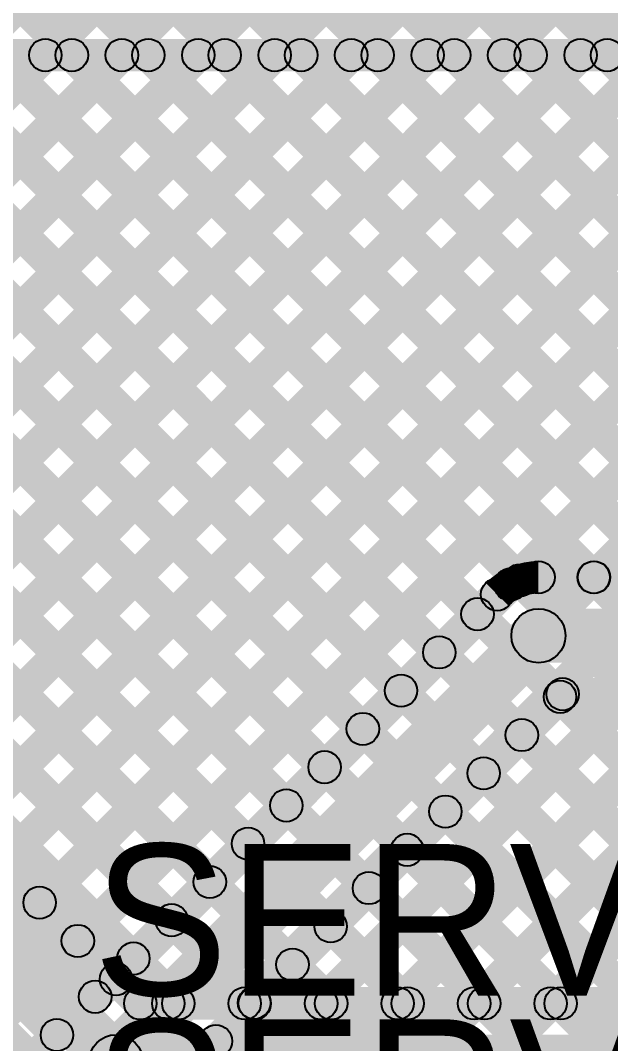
# Model space of a CAD drawing. Header units: millimetres. Extents: x 0 to 212, y 0 to 213.
# Drawn here: x 0.7851 to 1.0579, y 1.3052 to 1.7779 of the extents above; entities that cross this region are included whole.
import ezdxf

# ---------------------------------------------------------------- set-up
doc = ezdxf.new("R2010")
doc.units = ezdxf.units.MM
doc.header["$MEASUREMENT"] = 0
for name, color, linetype in [('BottomLayer', 5, 'Continuous'), ('TopLayer', 1, 'Continuous'), ('TopOverlay', 2, 'Continuous')]:
    doc.layers.add(name, color=color, linetype=linetype)

msp = doc.modelspace()

# ---------------------------------------------------------------- hatches: boundary and pattern name
at = {"layer": 'BottomLayer'}
for points in [[(0.3717, 1.87017), (0.3823, 1.88077), (0.87795, 1.38513), (0.86734, 1.37452)], [(0.3717, 1.83481), (0.3823, 1.84542), (0.86027, 1.36745), (0.84966, 1.35685)], [(0.3717, 1.79946), (0.3823, 1.81006), (0.84259, 1.34978), (0.83199, 1.33917)], [(0.51071, 1.77635), (0.51071, 1.80135), (1.26, 1.80135), (1.26, 1.77635)], [(0.3717, 1.7641), (0.3823, 1.77471), (0.82491, 1.3321), (0.81431, 1.32149)], [(0.51071, 1.75435), (0.51071, 1.76935), (1.21338, 1.76935), (1.21338, 1.75435)], [(0.3823, 1.12485), (0.3717, 1.13546), (1.00339, 1.76716), (1.014, 1.75655)], [(0.3823, 1.19556), (0.3717, 1.20617), (0.93268, 1.76716), (0.94329, 1.75655)], [(0.3823, 1.16021), (0.3717, 1.17082), (0.96804, 1.76716), (0.97865, 1.75655)], [(0.3823, 1.26627), (0.3717, 1.27688), (0.86197, 1.76716), (0.87258, 1.75655)], [(0.3823, 1.23092), (0.3717, 1.24153), (0.89733, 1.76716), (0.90794, 1.75655)], [(0.3823, 1.30163), (0.3717, 1.31224), (0.82662, 1.76716), (0.83722, 1.75655)], [(0.3823, 1.33699), (0.3717, 1.34759), (0.79126, 1.76716), (0.80187, 1.75655)], [(0.41219, 1.11938), (0.40158, 1.12999), (1.03875, 1.76716), (1.04936, 1.75655)], [(0.44786, 1.1197), (0.43725, 1.1303), (1.07411, 1.76716), (1.08471, 1.75655)], [(0.48321, 1.1197), (0.47261, 1.1303), (1.10946, 1.76716), (1.12007, 1.75655)], [(0.51857, 1.1197), (0.50796, 1.1303), (1.14482, 1.76716), (1.15542, 1.75655)], [(0.52067, 1.75655), (0.53128, 1.76716), (0.89562, 1.40281), (0.88502, 1.3922)], [(0.55392, 1.1197), (0.54332, 1.1303), (1.18017, 1.76716), (1.19078, 1.75655)], [(0.55602, 1.75655), (0.56663, 1.76716), (0.9133, 1.42049), (0.9027, 1.40988)], [(0.59138, 1.75655), (0.60199, 1.76716), (0.93098, 1.43816), (0.92037, 1.42756)], [(0.62673, 1.75655), (0.63734, 1.76716), (0.94866, 1.45584), (0.93805, 1.44523)], [(0.66209, 1.75655), (0.6727, 1.76716), (0.96634, 1.47352), (0.95573, 1.46291)], [(0.69745, 1.75655), (0.70805, 1.76716), (0.98401, 1.4912), (0.97341, 1.48059)], [(0.7328, 1.75655), (0.74341, 1.76716), (1.00169, 1.50887), (0.99108, 1.49827)], [(0.76816, 1.75655), (0.77877, 1.76716), (1.02141, 1.52452), (1.0108, 1.51391)], [(0.76816, 1.75655), (0.77876, 1.76716), (1.0214, 1.52452), (1.0108, 1.51391)], [(0.80351, 1.75655), (0.81412, 1.76716), (1.0554, 1.52588), (1.04479, 1.51528)], [(0.83887, 1.75655), (0.84948, 1.76716), (1.09075, 1.52588), (1.08014, 1.51528)], [(0.87422, 1.75655), (0.88483, 1.76716), (1.12611, 1.52588), (1.1155, 1.51528)], [(0.90958, 1.75655), (0.92019, 1.76716), (1.16146, 1.52588), (1.15086, 1.51528)], [(0.94493, 1.75655), (0.95554, 1.76716), (1.19682, 1.52588), (1.18621, 1.51528)], [(0.98029, 1.75655), (0.9909, 1.76716), (1.22427, 1.53379), (1.21366, 1.52318)], [(1.01565, 1.75655), (1.02625, 1.76716), (1.21477, 1.57864), (1.20416, 1.56803)], [(1.051, 1.75655), (1.06161, 1.76716), (1.21425, 1.61451), (1.20365, 1.6039)], [(0.58928, 1.1197), (0.57867, 1.1303), (1.21101, 1.76264), (1.22162, 1.75203)], [(0.3717, 1.72875), (0.3823, 1.73935), (0.80724, 1.31442), (0.79663, 1.30381)], [(1.01687, 1.51193), (1.00626, 1.52254), (1.20287, 1.71915), (1.21348, 1.70854)], [(1.05557, 1.51528), (1.04496, 1.52588), (1.19983, 1.68076), (1.21044, 1.67015)], [(1.02458, 1.51308), (1.02458, 1.52808), (1.21338, 1.52808), (1.21338, 1.51308)], [(0.62312, 1.1197), (0.61251, 1.1303), (1.00018, 1.51797), (1.01079, 1.50737)], [(1.02458, 1.48108), (1.02458, 1.50608), (1.26, 1.50608), (1.26, 1.48108)], [(0.63784, 1.08916), (0.62016, 1.10684), (1.01574, 1.50242), (1.03342, 1.48474)], [(0.37759, 0.76659), (0.36699, 0.7772), (1.06167, 1.47188), (1.07228, 1.46128)], [(0.39527, 0.74891), (0.38466, 0.75952), (1.09703, 1.47188), (1.10763, 1.46128)], [(0.41295, 0.73124), (0.40234, 0.74184), (1.13238, 1.47188), (1.14299, 1.46128)], [(0.43063, 0.71356), (0.42002, 0.72416), (1.16774, 1.47188), (1.17834, 1.46128)], [(0.46382, 0.7114), (0.45322, 0.722), (1.20309, 1.47188), (1.2137, 1.46128)], [(0.6534, 1.0736), (0.64279, 1.08421), (1.03046, 1.47188), (1.04107, 1.46128)], [(1.02927, 1.46008), (1.03987, 1.47069), (1.21152, 1.29905), (1.20091, 1.28844)], [(1.03576, 1.45908), (1.03576, 1.47408), (1.21338, 1.47408), (1.21338, 1.45908)], [(1.01159, 1.44241), (1.0222, 1.45301), (1.21773, 1.25748), (1.20713, 1.24687)], [(0.99391, 1.42473), (1.00452, 1.43534), (1.21143, 1.22842), (1.20083, 1.21781)], [(0.97623, 1.40705), (0.98684, 1.41766), (1.21143, 1.19307), (1.20083, 1.18246)], [(0.95856, 1.38937), (0.96916, 1.39998), (1.21143, 1.15771), (1.20083, 1.1471)], [(0.94088, 1.3717), (0.95149, 1.3823), (1.6993, 0.63449), (1.6887, 0.62388)], [(0.9232, 1.35402), (0.93381, 1.36462), (1.6993, 0.59913), (1.6887, 0.58852)], [(0.90552, 1.33634), (0.91613, 1.34695), (1.6993, 0.56377), (1.6887, 0.55317)], [(0.88785, 1.31866), (0.89845, 1.32927), (1.6993, 0.52842), (1.6887, 0.51781)], [(0.87017, 1.30099), (0.88078, 1.31159), (1.69059, 0.50178), (1.67999, 0.49117)]]:
    msp.add_hatch(color=5, dxfattribs=at).paths.add_polyline_path(points)
h = msp.add_hatch(color=5, dxfattribs=at)
edge = h.paths.add_edge_path()
edge.add_arc((0.79657, 1.76185), 0.0075, 0, 360)
h = msp.add_hatch(color=5, dxfattribs=at)
edge = h.paths.add_edge_path()
edge.add_arc((0.80882, 1.76185), 0.0075, 0, 360)
h = msp.add_hatch(color=5, dxfattribs=at)
edge = h.paths.add_edge_path()
edge.add_arc((0.83192, 1.76185), 0.0075, 0, 360)
h = msp.add_hatch(color=5, dxfattribs=at)
edge = h.paths.add_edge_path()
edge.add_arc((0.84417, 1.76185), 0.0075, 0, 360)
h = msp.add_hatch(color=5, dxfattribs=at)
edge = h.paths.add_edge_path()
edge.add_arc((0.86728, 1.76185), 0.0075, 0, 360)
h = msp.add_hatch(color=5, dxfattribs=at)
edge = h.paths.add_edge_path()
edge.add_arc((0.87953, 1.76185), 0.0075, 0, 360)
h = msp.add_hatch(color=5, dxfattribs=at)
edge = h.paths.add_edge_path()
edge.add_arc((0.90263, 1.76185), 0.0075, 0, 360)
h = msp.add_hatch(color=5, dxfattribs=at)
edge = h.paths.add_edge_path()
edge.add_arc((0.91488, 1.76185), 0.0075, 0, 360)
h = msp.add_hatch(color=5, dxfattribs=at)
edge = h.paths.add_edge_path()
edge.add_arc((0.93799, 1.76185), 0.0075, 0, 360)
h = msp.add_hatch(color=5, dxfattribs=at)
edge = h.paths.add_edge_path()
edge.add_arc((0.95024, 1.76185), 0.0075, 0, 360)
h = msp.add_hatch(color=5, dxfattribs=at)
edge = h.paths.add_edge_path()
edge.add_arc((0.97334, 1.76185), 0.0075, 0, 360)
h = msp.add_hatch(color=5, dxfattribs=at)
edge = h.paths.add_edge_path()
edge.add_arc((0.98559, 1.76185), 0.0075, 0, 360)
h = msp.add_hatch(color=5, dxfattribs=at)
edge = h.paths.add_edge_path()
edge.add_arc((1.0087, 1.76185), 0.0075, 0, 360)
h = msp.add_hatch(color=5, dxfattribs=at)
edge = h.paths.add_edge_path()
edge.add_arc((1.02095, 1.76185), 0.0075, 0, 360)
h = msp.add_hatch(color=5, dxfattribs=at)
edge = h.paths.add_edge_path()
edge.add_arc((1.04405, 1.76185), 0.0075, 0, 360)
h = msp.add_hatch(color=5, dxfattribs=at)
edge = h.paths.add_edge_path()
edge.add_arc((1.0563, 1.76185), 0.0075, 0, 360)
h = msp.add_hatch(color=5, dxfattribs=at)
edge = h.paths.add_edge_path()
edge.add_arc((1.02458, 1.52058), 0.0075, 0, 360)
h = msp.add_hatch(color=5, dxfattribs=at)
edge = h.paths.add_edge_path()
edge.add_arc((1.02458, 1.52058), 0.0075, 0, 360)
h = msp.add_hatch(color=5, dxfattribs=at)
edge = h.paths.add_edge_path()
edge.add_arc((1.02458, 1.52058), 0.0075, 0, 360)
h = msp.add_hatch(color=5, dxfattribs=at)
edge = h.paths.add_edge_path()
edge.add_arc((1.05009, 1.52058), 0.0075, 0, 360)
h = msp.add_hatch(color=5, dxfattribs=at)
edge = h.paths.add_edge_path()
edge.add_arc((1.05026, 1.52058), 0.0075, 0, 360)
h = msp.add_hatch(color=5, dxfattribs=at)
edge = h.paths.add_edge_path()
edge.add_arc((1.01157, 1.51724), 0.0075, 0, 360)
h = msp.add_hatch(color=5, dxfattribs=at)
edge = h.paths.add_edge_path()
edge.add_arc((1.0161, 1.51921), 0.0075, 0, 360)
h = msp.add_hatch(color=5, dxfattribs=at)
edge = h.paths.add_edge_path()
edge.add_arc((1.0161, 1.51921), 0.0075, 0, 360)
h = msp.add_hatch(color=5, dxfattribs=at)
edge = h.paths.add_edge_path()
edge.add_arc((1.00549, 1.51267), 0.0075, 0, 360)
h = msp.add_hatch(color=5, dxfattribs=at)
edge = h.paths.add_edge_path()
edge.add_arc((1.00549, 1.51267), 0.0075, 0, 360)
h = msp.add_hatch(color=5, dxfattribs=at)
edge = h.paths.add_edge_path()
edge.add_arc((1.00549, 1.51267), 0.0075, 0, 360)
h = msp.add_hatch(color=5, dxfattribs=at)
edge = h.paths.add_edge_path()
edge.add_arc((0.99639, 1.50357), 0.0075, 0, 360)
h = msp.add_hatch(color=5, dxfattribs=at)
edge = h.paths.add_edge_path()
edge.add_arc((1.02458, 1.49358), 0.0125, 0, 360)
h = msp.add_hatch(color=5, dxfattribs=at)
edge = h.paths.add_edge_path()
edge.add_arc((1.02458, 1.49358), 0.0125, 0, 360)
h = msp.add_hatch(color=5, dxfattribs=at)
edge = h.paths.add_edge_path()
edge.add_arc((0.97871, 1.48589), 0.0075, 0, 360)
h = msp.add_hatch(color=5, dxfattribs=at)
edge = h.paths.add_edge_path()
edge.add_arc((0.96103, 1.46822), 0.0075, 0, 360)
h = msp.add_hatch(color=5, dxfattribs=at)
edge = h.paths.add_edge_path()
edge.add_arc((1.03457, 1.46539), 0.0075, 0, 360)
h = msp.add_hatch(color=5, dxfattribs=at)
edge = h.paths.add_edge_path()
edge.add_arc((1.03576, 1.46658), 0.0075, 0, 360)
h = msp.add_hatch(color=5, dxfattribs=at)
edge = h.paths.add_edge_path()
edge.add_arc((1.03576, 1.46658), 0.0075, 0, 360)
h = msp.add_hatch(color=5, dxfattribs=at)
edge = h.paths.add_edge_path()
edge.add_arc((0.94335, 1.45054), 0.0075, 0, 360)
h = msp.add_hatch(color=5, dxfattribs=at)
edge = h.paths.add_edge_path()
edge.add_arc((1.01689, 1.44771), 0.0075, 0, 360)
h = msp.add_hatch(color=5, dxfattribs=at)
edge = h.paths.add_edge_path()
edge.add_arc((0.92568, 1.43286), 0.0075, 0, 360)
h = msp.add_hatch(color=5, dxfattribs=at)
edge = h.paths.add_edge_path()
edge.add_arc((0.99922, 1.43003), 0.0075, 0, 360)
h = msp.add_hatch(color=5, dxfattribs=at)
edge = h.paths.add_edge_path()
edge.add_arc((0.908, 1.41518), 0.0075, 0, 360)
h = msp.add_hatch(color=5, dxfattribs=at)
edge = h.paths.add_edge_path()
edge.add_arc((0.98154, 1.41235), 0.0075, 0, 360)
h = msp.add_hatch(color=5, dxfattribs=at)
edge = h.paths.add_edge_path()
edge.add_arc((0.89032, 1.39751), 0.0075, 0, 360)
h = msp.add_hatch(color=5, dxfattribs=at)
edge = h.paths.add_edge_path()
edge.add_arc((0.96386, 1.39468), 0.0075, 0, 360)
h = msp.add_hatch(color=5, dxfattribs=at)
edge = h.paths.add_edge_path()
edge.add_arc((0.87264, 1.37983), 0.0075, 0, 360)
h = msp.add_hatch(color=5, dxfattribs=at)
edge = h.paths.add_edge_path()
edge.add_arc((0.94618, 1.377), 0.0075, 0, 360)
h = msp.add_hatch(color=5, dxfattribs=at)
edge = h.paths.add_edge_path()
edge.add_arc((0.85497, 1.36215), 0.0075, 0, 360)
h = msp.add_hatch(color=5, dxfattribs=at)
edge = h.paths.add_edge_path()
edge.add_arc((0.92851, 1.35932), 0.0075, 0, 360)
h = msp.add_hatch(color=5, dxfattribs=at)
edge = h.paths.add_edge_path()
edge.add_arc((0.83729, 1.34447), 0.0075, 0, 360)
h = msp.add_hatch(color=5, dxfattribs=at)
edge = h.paths.add_edge_path()
edge.add_arc((0.91083, 1.34164), 0.0075, 0, 360)
h = msp.add_hatch(color=5, dxfattribs=at)
edge = h.paths.add_edge_path()
edge.add_arc((0.81961, 1.32679), 0.0075, 0, 360)
h = msp.add_hatch(color=5, dxfattribs=at)
edge = h.paths.add_edge_path()
edge.add_arc((0.89315, 1.32397), 0.0075, 0, 360)
h = msp.add_hatch(color=5, dxfattribs=at)
edge = h.paths.add_edge_path()
edge.add_arc((0.80193, 1.30912), 0.0075, 0, 360)
h = msp.add_hatch(color=5, dxfattribs=at)
edge = h.paths.add_edge_path()
edge.add_arc((0.87547, 1.30629), 0.0075, 0, 360)
at = {"layer": 'TopLayer'}
for points in [[(-0.0193, 2.82686), (-0.0087, 2.83746), (1.21425, 1.61451), (1.20365, 1.6039)], [(0.58707, 1.57711), (0.57647, 1.58772), (1.58309, 2.59434), (1.5937, 2.58374)], [(0.60475, 1.55943), (0.59414, 1.57004), (1.61845, 2.59434), (1.62905, 2.58374)], [(0.62243, 1.54176), (0.61182, 1.55236), (1.6538, 2.59434), (1.66441, 2.58374)], [(0.64011, 1.52408), (0.6295, 1.53468), (1.68282, 2.588), (1.69342, 2.57739)], [(0.65778, 1.5064), (0.64718, 1.51701), (1.70049, 2.57032), (1.7111, 2.55972)], [(0.67546, 1.48872), (0.66485, 1.49933), (1.71817, 2.55264), (1.72878, 2.54204)], [(0.5697, 2.2025), (0.5803, 2.21311), (1.21477, 1.57864), (1.20416, 1.56803)], [(0.5697, 2.16714), (0.5803, 2.17775), (1.22427, 1.53379), (1.21366, 1.52318)], [(0.5697, 2.13179), (0.5803, 2.1424), (1.21261, 1.51009), (1.202, 1.49948)], [(0.5697, 2.09643), (0.5803, 2.10704), (1.23736, 1.44999), (1.22675, 1.43938)], [(0.5697, 2.06108), (0.5803, 2.07169), (1.2188, 1.43319), (1.20819, 1.42258)], [(0.5697, 2.02572), (0.5803, 2.03633), (1.2089, 1.40773), (1.19829, 1.39713)], [(0.5697, 1.99037), (0.5803, 2.00098), (1.23483, 1.34645), (1.22422, 1.33585)], [(0.69314, 1.47104), (0.68253, 1.48165), (1.19817, 1.99729), (1.20878, 1.98669)], [(0.71082, 1.45337), (0.70021, 1.46397), (1.20317, 1.96694), (1.21378, 1.95633)], [(0.5697, 1.95501), (0.5803, 1.96562), (1.21689, 1.32903), (1.20628, 1.31843)], [(0.5697, 1.95501), (0.5803, 1.96562), (1.21689, 1.32903), (1.20628, 1.31843)], [(0.72849, 1.43569), (0.71789, 1.4463), (1.21863, 1.94704), (1.22924, 1.93643)], [(0.5697, 1.91966), (0.5803, 1.93026), (1.18153, 1.32903), (1.17093, 1.31843)], [(0.5697, 1.8843), (0.5803, 1.89491), (1.14618, 1.32903), (1.13557, 1.31843)], [(0.74617, 1.41801), (0.73557, 1.42862), (1.20084, 1.8939), (1.21145, 1.88329)], [(0.76385, 1.40033), (0.75324, 1.41094), (1.20801, 1.86571), (1.21862, 1.8551)], [(0.5697, 1.84894), (0.5803, 1.85955), (1.11082, 1.32903), (1.10022, 1.31843)], [(0.78153, 1.38266), (0.77092, 1.39326), (1.22518, 1.84752), (1.23578, 1.83691)], [(0.5697, 1.81359), (0.5803, 1.8242), (1.07547, 1.32903), (1.06486, 1.31843)], [(0.5697, 1.77823), (0.5803, 1.78884), (1.04011, 1.32903), (1.02951, 1.31843)], [(0.79921, 1.36498), (0.7886, 1.37559), (1.20116, 1.78815), (1.21177, 1.77754)], [(0.81688, 1.3473), (0.80628, 1.35791), (1.21101, 1.76264), (1.22162, 1.75203)], [(0.5697, 1.74288), (0.5803, 1.75349), (1.00476, 1.32903), (0.99415, 1.31843)], [(0.5697, 1.70752), (0.5803, 1.71813), (0.9694, 1.32903), (0.95879, 1.31843)], [(0.83456, 1.32962), (0.82395, 1.34023), (1.20287, 1.71915), (1.21348, 1.70854)], [(0.5697, 1.67217), (0.5803, 1.68277), (0.93405, 1.32903), (0.92344, 1.31843)], [(0.85872, 1.31843), (0.84811, 1.32903), (1.19983, 1.68076), (1.21044, 1.67015)], [(0.89407, 1.31843), (0.88347, 1.32903), (1.21228, 1.65785), (1.22289, 1.64724)], [(0.5697, 1.63681), (0.5803, 1.64742), (0.89869, 1.32903), (0.88808, 1.31843)], [(0.5697, 1.60146), (0.5803, 1.61206), (0.86334, 1.32903), (0.85273, 1.31843)], [(0.92943, 1.31843), (0.91882, 1.32903), (1.20333, 1.61354), (1.21394, 1.60293)], [(0.5697, 1.58388), (0.5803, 1.59449), (0.84576, 1.32903), (0.83515, 1.31843)], [(0.53916, 1.56916), (0.55684, 1.58684), (0.83811, 1.30557), (0.82043, 1.28789)], [(0.96478, 1.31843), (0.95418, 1.32903), (1.20406, 1.57892), (1.21467, 1.56831)], [(0.5236, 1.5536), (0.53421, 1.56421), (0.81548, 1.28294), (0.80488, 1.27233)], [(1.00014, 1.31843), (0.98953, 1.32903), (1.21819, 1.55769), (1.2288, 1.54709)], [(1.03549, 1.31843), (1.02489, 1.32903), (1.20122, 1.50536), (1.21182, 1.49476)], [(0.84046, 1.31623), (0.84046, 1.33123), (1.21338, 1.33123), (1.21338, 1.31623)], [(0.82927, 1.28423), (0.82927, 1.30923), (1.26, 1.30923), (1.26, 1.28423)]]:
    msp.add_hatch(color=1, dxfattribs=at).paths.add_polyline_path(points)
h = msp.add_hatch(color=1, dxfattribs=at)
edge = h.paths.add_edge_path()
edge.add_arc((0.7939, 1.37028), 0.0075, 0, 360)
h = msp.add_hatch(color=1, dxfattribs=at)
edge = h.paths.add_edge_path()
edge.add_arc((0.81158, 1.3526), 0.0075, 0, 360)
h = msp.add_hatch(color=1, dxfattribs=at)
edge = h.paths.add_edge_path()
edge.add_arc((0.82926, 1.33493), 0.0075, 0, 360)
h = msp.add_hatch(color=1, dxfattribs=at)
edge = h.paths.add_edge_path()
edge.add_arc((0.84046, 1.32373), 0.0075, 0, 360)
h = msp.add_hatch(color=1, dxfattribs=at)
edge = h.paths.add_edge_path()
edge.add_arc((0.84046, 1.32373), 0.0075, 0, 360)
h = msp.add_hatch(color=1, dxfattribs=at)
edge = h.paths.add_edge_path()
edge.add_arc((0.85341, 1.32373), 0.0075, 0, 360)
h = msp.add_hatch(color=1, dxfattribs=at)
edge = h.paths.add_edge_path()
edge.add_arc((0.85803, 1.32373), 0.0075, 0, 360)
h = msp.add_hatch(color=1, dxfattribs=at)
edge = h.paths.add_edge_path()
edge.add_arc((0.88877, 1.32373), 0.0075, 0, 360)
h = msp.add_hatch(color=1, dxfattribs=at)
edge = h.paths.add_edge_path()
edge.add_arc((0.89339, 1.32373), 0.0075, 0, 360)
h = msp.add_hatch(color=1, dxfattribs=at)
edge = h.paths.add_edge_path()
edge.add_arc((0.92412, 1.32373), 0.0075, 0, 360)
h = msp.add_hatch(color=1, dxfattribs=at)
edge = h.paths.add_edge_path()
edge.add_arc((0.92874, 1.32373), 0.0075, 0, 360)
h = msp.add_hatch(color=1, dxfattribs=at)
edge = h.paths.add_edge_path()
edge.add_arc((0.95948, 1.32373), 0.0075, 0, 360)
h = msp.add_hatch(color=1, dxfattribs=at)
edge = h.paths.add_edge_path()
edge.add_arc((0.9641, 1.32373), 0.0075, 0, 360)
h = msp.add_hatch(color=1, dxfattribs=at)
edge = h.paths.add_edge_path()
edge.add_arc((0.99484, 1.32373), 0.0075, 0, 360)
h = msp.add_hatch(color=1, dxfattribs=at)
edge = h.paths.add_edge_path()
edge.add_arc((0.99945, 1.32373), 0.0075, 0, 360)
h = msp.add_hatch(color=1, dxfattribs=at)
edge = h.paths.add_edge_path()
edge.add_arc((1.03019, 1.32373), 0.0075, 0, 360)
h = msp.add_hatch(color=1, dxfattribs=at)
edge = h.paths.add_edge_path()
edge.add_arc((1.03481, 1.32373), 0.0075, 0, 360)
h = msp.add_hatch(color=1, dxfattribs=at)
edge = h.paths.add_edge_path()
edge.add_arc((0.82927, 1.29673), 0.0125, 0, 360)
h = msp.add_hatch(color=1, dxfattribs=at)
edge = h.paths.add_edge_path()
edge.add_arc((0.82927, 1.29673), 0.0125, 0, 360)

# ---------------------------------------------------------------- linework, layer by layer
at = {"layer": 'BottomLayer', "const_width": 0.015}
msp.add_lwpolyline([(1.00549, 1.51267, -0.198912), (1.02458, 1.52058)], format="xyb", dxfattribs=at)
msp.add_lwpolyline([(1.00549, 1.51267, -0.198912), (1.02458, 1.52058)], format="xyb", dxfattribs=at)
at = {"layer": 'BottomLayer'}
for centre, radius in [((0.79657, 1.76185), 0.0075), ((0.80882, 1.76185), 0.0075), ((0.83192, 1.76185), 0.0075), ((0.84417, 1.76185), 0.0075), ((0.86728, 1.76185), 0.0075), ((0.87953, 1.76185), 0.0075), ((0.90263, 1.76185), 0.0075), ((0.91488, 1.76185), 0.0075), ((0.93799, 1.76185), 0.0075), ((0.95024, 1.76185), 0.0075), ((0.97334, 1.76185), 0.0075), ((0.98559, 1.76185), 0.0075), ((1.0087, 1.76185), 0.0075), ((1.02095, 1.76185), 0.0075), ((1.04405, 1.76185), 0.0075), ((1.0563, 1.76185), 0.0075), ((1.02458, 1.52058), 0.0075), ((1.02458, 1.52058), 0.0075), ((1.02458, 1.52058), 0.0075), ((1.05009, 1.52058), 0.0075), ((1.05026, 1.52058), 0.0075), ((1.01157, 1.51724), 0.0075), ((1.0161, 1.51921), 0.0075), ((1.0161, 1.51921), 0.0075), ((1.00549, 1.51267), 0.0075), ((1.00549, 1.51267), 0.0075), ((1.00549, 1.51267), 0.0075), ((0.99639, 1.50357), 0.0075), ((1.02458, 1.49358), 0.0125), ((1.02458, 1.49358), 0.0125), ((0.97871, 1.48589), 0.0075), ((0.96103, 1.46822), 0.0075), ((1.03457, 1.46539), 0.0075), ((1.03576, 1.46658), 0.0075), ((1.03576, 1.46658), 0.0075), ((0.94335, 1.45054), 0.0075), ((1.01689, 1.44771), 0.0075), ((0.92568, 1.43286), 0.0075), ((0.99922, 1.43003), 0.0075), ((0.908, 1.41518), 0.0075), ((0.98154, 1.41235), 0.0075), ((0.89032, 1.39751), 0.0075), ((0.96386, 1.39468), 0.0075), ((0.87264, 1.37983), 0.0075), ((0.94618, 1.377), 0.0075), ((0.85497, 1.36215), 0.0075), ((0.92851, 1.35932), 0.0075), ((0.83729, 1.34447), 0.0075), ((0.91083, 1.34164), 0.0075), ((0.81961, 1.32679), 0.0075), ((0.89315, 1.32397), 0.0075), ((0.80193, 1.30912), 0.0075), ((0.87547, 1.30629), 0.0075)]:
    msp.add_circle(centre, radius, dxfattribs=at)
at = {"layer": 'TopLayer'}
for centre, radius in [((0.7939, 1.37028), 0.0075), ((0.81158, 1.3526), 0.0075), ((0.82926, 1.33493), 0.0075), ((0.84046, 1.32373), 0.0075), ((0.84046, 1.32373), 0.0075), ((0.85341, 1.32373), 0.0075), ((0.85803, 1.32373), 0.0075), ((0.88877, 1.32373), 0.0075), ((0.89339, 1.32373), 0.0075), ((0.92412, 1.32373), 0.0075), ((0.92874, 1.32373), 0.0075), ((0.95948, 1.32373), 0.0075), ((0.9641, 1.32373), 0.0075), ((0.99484, 1.32373), 0.0075), ((0.99945, 1.32373), 0.0075), ((1.03019, 1.32373), 0.0075), ((1.03481, 1.32373), 0.0075), ((0.82927, 1.29673), 0.0125), ((0.82927, 1.29673), 0.0125)]:
    msp.add_circle(centre, radius, dxfattribs=at)

# ---------------------------------------------------------------- texts
at = {"layer": 'TopOverlay'}
for s, p in [('SERVO_1', (0.81861, 1.32736)), ('SERVO_2', (0.81861, 1.24636))]:
    msp.add_text(s, height=0.07, rotation=360, dxfattribs=at).set_placement(p)

doc.saveas('drawing.dxf')
